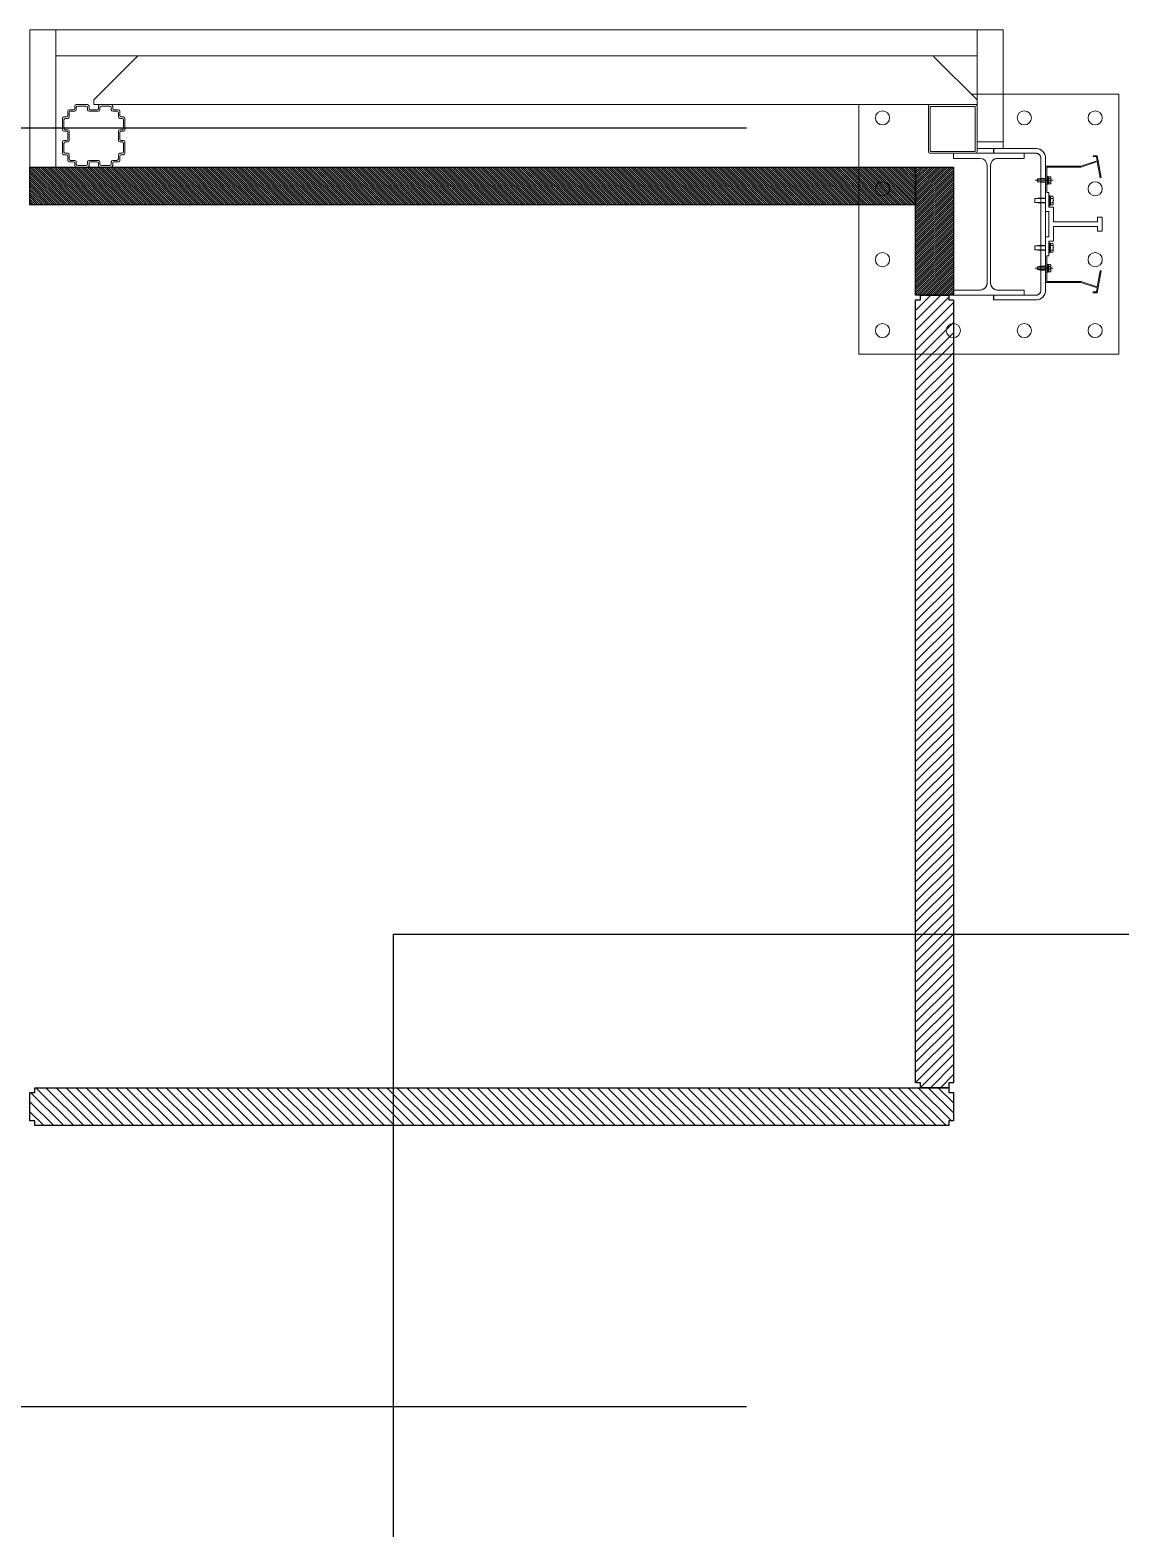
# Model space of a CAD drawing. Header units: millimetres. Extents: x 19 to 123, y 15 to 146.
# Drawn here: x 38.831 to 41.137, y 138.282 to 141.452 of the extents above; entities that cross this region are included whole.
import ezdxf

# ---------------------------------------------------------------- set-up
doc = ezdxf.new("R2010")
doc.units = ezdxf.units.MM
for name, pattern in [('00 Ground$0$Dash', [6.35, 3.175, -3.175]), ('00 Ground$0$DASHDOT', [25.4, 12.7, -6.35, 0, -6.35]), ('00 Ground$0$DASHDOT2', [12.7, 6.35, -3.175, 0, -3.175]), ('00 Ground$0$PHANTOM2', [31.75, 15.875, -3.175, 3.175, -3.175, 3.175, -3.175])]:
    doc.linetypes.add(name, pattern=pattern)
for name, color, linetype, lineweight in [('00 Ground$0$A-Panel Exterior', 3, 'Continuous', 0), ('00 Ground$0$A-Panel Interior', 6, 'Continuous', 0), ('00 Ground$0$A-Proyecciones', 252, 'Continuous', 0), ('00 Ground$0$interface-AM_1', 7, 'Continuous', 5), ('00 Ground$0$megadoor-AM_0', 7, 'Continuous', 5), ('00 Ground$0$megadoor-AM_5', 7, 'Continuous', 5), ('00 Ground$0$megadoor-AM_7', 7, '00 Ground$0$DASHDOT', 5), ('00 Ground$0$Puerta', 7, 'Continuous', 0)]:
    doc.layers.add(name, color=color, linetype=linetype, lineweight=lineweight)
for name, color, linetype in [('00 Ground$0$A-Paneles', 7, 'Continuous'), ('00 Ground$0$A-Paneles-EXT', 5, 'Continuous'), ('00 Ground$0$PUENTE GRUA', 5, 'Continuous')]:
    doc.layers.add(name, color=color, linetype=linetype)
pattern_1 = [(45, (-6e-13, 0.015), (-0.0106066, 0.0106066), [])]
pattern_2 = [(45, (-13597.1444, 7821.7855), (-2.24506403, 2.24506403), [])]

# ---------------------------------------------------------------- blocks, each defined once
blk = doc.blocks.new('00 Ground$0$Hangar subestructura puerta planta baja')
at = {"color": 0, "linetype": 'Continuous', "lineweight": 0}
for p, q in [((-3.0969, 0.224), (-3.0969, 0.2)), ((-3.0889, 0.227), (-3.0939, 0.227)), ((-3.0909, 0.224), (-3.0859, 0.224)), ((-3.0859, 0.239), (-3.0859, 0.23)), ((-3.0739, 0.242), (-3.0829, 0.242)), ((-3.0829, 0.227), (-3.0829, 0.236)), ((-3.0799, 0.239), (-3.0709, 0.239)), ((-3.0709, 0.25), (-3.0709, 0.245)), ((-3.0439, 0.253), (-3.0679, 0.253)), ((-3.0679, 0.242), (-3.0679, 0.247)), ((-3.0649, 0.25), (-3.0469, 0.25)), ((-3.0439, 0.247), (-3.0439, 0.242)), ((-3.0409, 0.245), (-3.0409, 0.25)), ((-3.0409, 0.239), (-3.0209, 0.239)), ((-3.0239, 0.242), (-3.0379, 0.242)), ((-3.0209, 0.25), (-3.0209, 0.245)), ((-2.9939, 0.253), (-3.0179, 0.253)), ((-3.0179, 0.242), (-3.0179, 0.247)), ((-3.0149, 0.25), (-2.9969, 0.25)), ((-2.9939, 0.247), (-2.9939, 0.242)), ((-2.9909, 0.245), (-2.9909, 0.25)), ((-2.9909, 0.239), (-2.9819, 0.239)), ((-2.9789, 0.242), (-2.9879, 0.242)), ((-2.9789, 0.236), (-2.9789, 0.227)), ((-2.9759, 0.23), (-2.9759, 0.239)), ((-2.9759, 0.224), (-2.9709, 0.224)), ((-2.9679, 0.227), (-2.9729, 0.227)), ((-2.9649, 0.2), (-2.9649, 0.224)), ((-1.2651, 0.154), (-1.2651, 0.249)), ((-1.2651, 0.154), (-1.2651, 0.249)), ((-1.2611, 0.253), (-1.1661, 0.253)), ((-1.2611, 0.253), (-1.1661, 0.253)), ((-1.2611, 0.248), (-1.2611, 0.155)), ((-1.2611, 0.248), (-1.2611, 0.155)), ((-1.1671, 0.249), (-1.2601, 0.249)), ((-1.1671, 0.249), (-1.2601, 0.249)), ((-1.1661, 0.155), (-1.1661, 0.248)), ((-1.1661, 0.155), (-1.1661, 0.248)), ((-1.1621, 0.249), (-1.1621, 0.154)), ((-1.1621, 0.249), (-1.1621, 0.154)), ((-3.0939, 0.203), (-3.0939, 0.221)), ((-3.0939, 0.197), (-3.0889, 0.197)), ((-3.0859, 0.2), (-3.0909, 0.2)), ((-3.0859, 0.194), (-3.0859, 0.18)), ((-3.0829, 0.177), (-3.0829, 0.197)), ((-2.9789, 0.197), (-2.9789, 0.177)), ((-2.9709, 0.2), (-2.9759, 0.2)), ((-2.9759, 0.18), (-2.9759, 0.194)), ((-2.9729, 0.197), (-2.9679, 0.197)), ((-2.9679, 0.221), (-2.9679, 0.203)), ((-3.0969, 0.174), (-3.0969, 0.15)), ((-3.0889, 0.177), (-3.0939, 0.177)), ((-3.0939, 0.153), (-3.0939, 0.171)), ((-3.0909, 0.174), (-3.0859, 0.174)), ((-2.9759, 0.174), (-2.9709, 0.174)), ((-2.9679, 0.177), (-2.9729, 0.177)), ((-2.9679, 0.171), (-2.9679, 0.153)), ((-2.9649, 0.15), (-2.9649, 0.174)), ((-1.1271, 0.15), (-1.1271, 0.16)), ((-3.0939, 0.147), (-3.0889, 0.147)), ((-3.0859, 0.15), (-3.0909, 0.15)), ((-3.0859, 0.144), (-3.0859, 0.135)), ((-3.0829, 0.138), (-3.0829, 0.147)), ((-3.0829, 0.132), (-3.0739, 0.132)), ((-3.0709, 0.135), (-3.0799, 0.135)), ((-3.0709, 0.129), (-3.0709, 0.124)), ((-3.0679, 0.127), (-3.0679, 0.132)), ((-3.0439, 0.132), (-3.0439, 0.127)), ((-3.0209, 0.135), (-3.0409, 0.135)), ((-3.0409, 0.124), (-3.0409, 0.129)), ((-3.0379, 0.132), (-3.0239, 0.132)), ((-3.0209, 0.129), (-3.0209, 0.124)), ((-3.0179, 0.127), (-3.0179, 0.132)), ((-2.9939, 0.132), (-2.9939, 0.127)), ((-2.9819, 0.135), (-2.9909, 0.135)), ((-2.9909, 0.124), (-2.9909, 0.129)), ((-2.9879, 0.132), (-2.9789, 0.132)), ((-2.9789, 0.147), (-2.9789, 0.138)), ((-2.9709, 0.15), (-2.9759, 0.15)), ((-2.9759, 0.135), (-2.9759, 0.144)), ((-2.9729, 0.147), (-2.9679, 0.147)), ((-1.1661, 0.15), (-1.2611, 0.15)), ((-1.1661, 0.15), (-1.2611, 0.15)), ((-1.2601, 0.154), (-1.1671, 0.154)), ((-1.2601, 0.154), (-1.1671, 0.154)), ((-1.0621, 0.15), (-1.2121, 0.15)), ((-3.0679, 0.121), (-3.0439, 0.121)), ((-3.0469, 0.124), (-3.0649, 0.124)), ((-3.0179, 0.121), (-2.9939, 0.121)), ((-2.9969, 0.124), (-3.0149, 0.124)), ((-1.1406, 0.1243), (-1.1406, -0.1243))]:
    blk.add_line(p, q, dxfattribs=at)
at = {"color": 4, "linetype": 'Continuous', "lineweight": 0}
for p, q in [((-1.1271, 0.16), (-1.0371, 0.16)), ((-1.2121, 0.1393), (-1.2121, 0.15)), ((-1.2121, 0.15), (-1.0621, 0.15)), ((-1.1556, 0.1393), (-1.2121, 0.1393)), ((-1.0371, 0.15), (-1.1271, 0.15)), ((-1.0621, 0.1393), (-1.1185, 0.1393)), ((-1.0621, 0.15), (-1.0621, 0.1393)), ((-1.0271, -0.14), (-1.0271, 0.14)), ((-1.0171, 0.14), (-1.0171, -0.14)), ((-1.1406, -0.1243), (-1.1406, 0.1243)), ((-1.1335, 0.1243), (-1.1335, -0.1243)), ((-1.2121, -0.15), (-1.2121, -0.1393)), ((-1.2121, -0.1393), (-1.1556, -0.1393)), ((-1.0621, -0.15), (-1.2121, -0.15)), ((-1.1271, -0.16), (-1.1271, -0.15)), ((-1.1271, -0.15), (-1.0371, -0.15)), ((-1.1185, -0.1393), (-1.0621, -0.1393)), ((-1.0621, -0.1393), (-1.0621, -0.15)), ((-1.0371, -0.16), (-1.1271, -0.16))]:
    blk.add_line(p, q, dxfattribs=at)
at = {"color": 0, "linetype": 'Continuous', "lineweight": 0}
for centre, radius, start, end in [((-3.0939, 0.224), 0.003, 90, 180), ((-3.0829, 0.239), 0.003, 90, 180), ((-3.0859, 0.227), 0.003, 270, 0), ((-3.0679, 0.25), 0.003, 90, 180), ((-3.0709, 0.242), 0.003, 270, 0), ((-3.0439, 0.25), 0.003, 0, 90), ((-3.0409, 0.242), 0.003, 180, 270), ((-3.0179, 0.25), 0.003, 90, 180), ((-3.0209, 0.242), 0.003, 270, 0), ((-2.9939, 0.25), 0.003, 0, 90), ((-2.9909, 0.242), 0.003, 180, 270), ((-2.9789, 0.239), 0.003, 0, 90), ((-2.9759, 0.227), 0.003, 180, 270), ((-2.9679, 0.224), 0.003, 0, 90), ((-1.2611, 0.249), 0.004, 90, 180), ((-1.2611, 0.249), 0.004, 90, 180), ((-1.1661, 0.249), 0.004, 0, 90), ((-1.1661, 0.249), 0.004, 0, 90), ((-3.0939, 0.2), 0.003, 180, 270), ((-3.0859, 0.197), 0.003, 0, 90), ((-2.9759, 0.197), 0.003, 90, 180), ((-2.9679, 0.2), 0.003, 270, 0), ((-3.0939, 0.174), 0.003, 90, 180), ((-3.0859, 0.177), 0.003, 270, 0), ((-2.9759, 0.177), 0.003, 180, 270), ((-2.9679, 0.174), 0.003, 0, 90), ((-3.0939, 0.15), 0.003, 180, 270), ((-3.0859, 0.147), 0.003, 0, 90), ((-3.0829, 0.135), 0.003, 180, 270), ((-3.0709, 0.132), 0.003, 0, 90), ((-3.0409, 0.132), 0.003, 90, 180), ((-3.0209, 0.132), 0.003, 0, 90), ((-2.9909, 0.132), 0.003, 90, 180), ((-2.9759, 0.147), 0.003, 90, 180), ((-2.9789, 0.135), 0.003, 270, 0), ((-2.9679, 0.15), 0.003, 270, 0), ((-1.2611, 0.154), 0.004, 180, 270), ((-1.2611, 0.154), 0.004, 180, 270), ((-1.1661, 0.154), 0.004, 270, 0), ((-1.1661, 0.154), 0.004, 270, 0), ((-1.1556, 0.1243), 0.015, 0, 90), ((-3.0679, 0.124), 0.003, 180, 270), ((-3.0439, 0.124), 0.003, 270, 0), ((-3.0179, 0.124), 0.003, 180, 270), ((-2.9939, 0.124), 0.003, 270, 0)]:
    blk.add_arc(centre, radius, start, end, dxfattribs=at)
at = {"color": 0, "linetype": 'Continuous', "lineweight": 0, "extrusion": (-2.18624e-16, 2.67737e-32, -1)}
for centre, start, end in [((3.0909, 0.221), 0, 90), ((3.0889, 0.23), 180, 270), ((3.0799, 0.236), 0, 90), ((3.0739, 0.245), 180, 270), ((3.0649, 0.247), 0, 90), ((3.0469, 0.247), 90, 180), ((3.0379, 0.245), 270, 0), ((3.0239, 0.245), 180, 270), ((3.0149, 0.247), 0, 90), ((2.9969, 0.247), 90, 180), ((2.9879, 0.245), 270, 0), ((2.9819, 0.236), 90, 180), ((2.9729, 0.23), 270, 0), ((2.9709, 0.221), 90, 180), ((3.0909, 0.203), 270, 0), ((3.0889, 0.194), 90, 180), ((2.9729, 0.194), 0, 90), ((2.9709, 0.203), 180, 270), ((3.0909, 0.171), 0, 90), ((3.0889, 0.18), 180, 270), ((2.9729, 0.18), 270, 0), ((2.9709, 0.171), 90, 180), ((3.0909, 0.153), 270, 0), ((3.0889, 0.144), 90, 180), ((3.0799, 0.138), 270, 0), ((3.0739, 0.129), 90, 180), ((3.0649, 0.127), 270, 0), ((3.0469, 0.127), 180, 270), ((3.0379, 0.129), 0, 90), ((3.0239, 0.129), 90, 180), ((3.0149, 0.127), 270, 0), ((2.9969, 0.127), 180, 270), ((2.9879, 0.129), 0, 90), ((2.9819, 0.138), 180, 270), ((2.9729, 0.144), 0, 90), ((2.9709, 0.153), 180, 270)]:
    blk.add_arc(centre, 0.003, start, end, dxfattribs=at)
at = {"color": 0, "linetype": 'Continuous', "lineweight": 0, "extrusion": (2.18624e-16, 2.67737e-32, -1)}
for centre, start, end in [((1.2601, 0.248), 0, 90), ((1.2601, 0.248), 0, 90), ((1.1671, 0.248), 90, 180), ((1.1671, 0.248), 90, 180), ((1.2601, 0.155), 270, 0), ((1.2601, 0.155), 270, 0), ((1.1671, 0.155), 180, 270), ((1.1671, 0.155), 180, 270)]:
    blk.add_arc(centre, 0.001, start, end, dxfattribs=at)
at = {"color": 4, "linetype": 'Continuous', "lineweight": 0}
for centre, start, end in [((-1.0371, 0.14), 0, 90), ((-1.0371, -0.14), 270, 0)]:
    blk.add_arc(centre, 0.02, start, end, dxfattribs=at)
at = {"color": 4, "linetype": 'Continuous', "lineweight": 0, "extrusion": (2.18624e-16, 2.67737e-32, -1)}
for centre, radius, start, end in [((1.1556, 0.1243), 0.015, 90, 180), ((1.1185, 0.1243), 0.015, 0, 90), ((1.0371, 0.14), 0.01, 90, 180), ((1.1556, -0.1243), 0.015, 180, 270), ((1.1185, -0.1243), 0.015, 270, 0), ((1.0371, -0.14), 0.01, 180, 270)]:
    blk.add_arc(centre, radius, start, end, dxfattribs=at)
at = {"layer": '00 Ground$0$interface-AM_1', "linetype": '00 Ground$0$PHANTOM2'}
for p, q in [((-1.1269, 0.15), (-1.1269, 0.16)), ((-1.1269, 0.16), (-1.0371, 0.16)), ((-1.2121, 0.15), (-1.2121, 0.1393)), ((-1.2121, 0.1393), (-1.1556, 0.1393)), ((-1.0371, 0.15), (-1.1269, 0.15)), ((-1.1185, 0.1393), (-1.0621, 0.1393)), ((-1.0621, 0.1393), (-1.0621, 0.15)), ((-1.0271, -0.14), (-1.0271, 0.14)), ((-1.0171, 0.14), (-1.0171, -0.14)), ((-1.1335, -0.1243), (-1.1335, 0.1243)), ((-1.1556, -0.1393), (-1.2121, -0.1393)), ((-1.2121, -0.1393), (-1.2121, -0.15)), ((-1.2121, -0.15), (-1.0621, -0.15)), ((-1.1269, -0.16), (-1.1269, -0.15)), ((-1.1269, -0.15), (-1.0371, -0.15)), ((-1.0621, -0.1393), (-1.1185, -0.1393)), ((-1.0621, -0.15), (-1.0621, -0.1393)), ((-1.0371, -0.16), (-1.1269, -0.16))]:
    blk.add_line(p, q, dxfattribs=at)
for centre, radius, start, end in [((-1.0371, 0.14), 0.02, 360, 90), ((-1.1185, 0.1243), 0.015, 90, 180), ((-1.0371, 0.14), 0.01, 360, 90), ((-1.1556, -0.1243), 0.015, 270, 0), ((-1.1185, -0.1243), 0.015, 180, 270), ((-1.0371, -0.14), 0.01, 270, 0), ((-1.0371, -0.14), 0.02, 270, 0)]:
    blk.add_arc(centre, radius, start, end, dxfattribs=at)
at = {"layer": '00 Ground$0$megadoor-AM_0'}
for p, q in [((-0.9423, 0.123), (-0.9079, 0.1344)), ((-0.9076, 0.1324), (-0.942, 0.121)), ((-0.9165, 0.143), (-0.9165, 0.145)), ((-0.9165, 0.145), (-0.9078, 0.145)), ((-0.9095, 0.143), (-0.9165, 0.143)), ((-0.9079, 0.1344), (-0.9095, 0.143)), ((-0.9078, 0.145), (-0.9058, 0.1339)), ((-0.9014, 0.0983), (-0.9076, 0.1324)), ((-0.9058, 0.1339), (-0.8994, 0.0987)), ((-1.0341, 0.096), (-1.0283, 0.097)), ((-1.0341, 0.09), (-1.0341, 0.096)), ((-1.0283, 0.097), (-1.0171, 0.097)), ((-1.0171, 0.027), (-1.0171, 0.123)), ((-1.0171, 0.123), (-0.9423, 0.123)), ((-0.942, 0.121), (-1.0141, 0.121)), ((-1.0141, 0.121), (-1.0141, 0.067)), ((-1.0141, 0.0841), (-1.0141, 0.1018)), ((-1.0141, 0.1018), (-1.0131, 0.1018)), ((-1.0131, 0.0841), (-1.0131, 0.1018)), ((-1.0067, 0.0967), (-1.0119, 0.0967)), ((-1.0067, 0.1005), (-1.0111, 0.1005)), ((-1.0059, 0.0873), (-1.0059, 0.0986)), ((-0.8994, 0.0987), (-0.9014, 0.0983)), ((-1.0341, 0.09), (-1.0283, 0.089)), ((-1.0171, 0.089), (-1.0283, 0.089)), ((-1.0141, 0.0841), (-1.0131, 0.0841)), ((-1.0141, 0.067), (-1.0101, 0.067)), ((-1.0067, 0.0892), (-1.0119, 0.0892)), ((-1.0067, 0.0854), (-1.0111, 0.0854)), ((-1.0101, 0.067), (-1.0101, 0.036)), ((-1.0401, 0.0541), (-1.0329, 0.055)), ((-1.0401, 0.0458), (-1.0401, 0.0541)), ((-1.0401, 0.0458), (-1.0329, 0.045)), ((-1.0329, 0.055), (-1.0171, 0.055)), ((-1.0171, 0.045), (-1.0329, 0.045)), ((-1.0101, 0.0608), (-1.0091, 0.0608)), ((-1.0101, 0.0392), (-1.0101, 0.0608)), ((-1.0091, 0.0392), (-1.0101, 0.0392)), ((-1.0101, 0.036), (-1.0001, 0.036)), ((-1.0091, 0.0608), (-1.0091, 0.0392)), ((-1.0014, 0.0546), (-1.0078, 0.0546)), ((-1.0014, 0.0453), (-1.0078, 0.0453)), ((-1.0014, 0.0592), (-1.007, 0.0592)), ((-1.007, 0.0407), (-1.0014, 0.0407)), ((-1.0007, 0.058), (-1.0014, 0.0592)), ((-1.0014, 0.0407), (-1.0007, 0.042)), ((-1.0007, 0.042), (-1.0007, 0.058)), ((-1.0001, 0.036), (-1.0001, 0.005)), ((-1.0101, 0.027), (-1.0171, 0.027)), ((-1.0101, 0), (-1.0101, 0.027)), ((-1.0001, 0.005), (-0.9071, 0.005)), ((-0.9071, 0.005), (-0.9071, 0.015)), ((-0.9071, 0.015), (-0.8971, 0.015)), ((-0.8971, 0.015), (-0.8971, 0)), ((-1.0171, -0.123), (-1.0171, -0.027)), ((-1.0171, -0.027), (-1.0101, -0.027)), ((-1.0101, -0.027), (-1.0101, 0)), ((-0.9071, -0.005), (-1.0001, -0.005)), ((-1.0001, -0.005), (-1.0001, -0.036)), ((-0.9071, -0.015), (-0.9071, -0.005)), ((-0.8971, -0.015), (-0.9071, -0.015)), ((-0.8971, 0), (-0.8971, -0.015)), ((-1.0401, -0.0459), (-1.0329, -0.045)), ((-1.0401, -0.0459), (-1.0401, -0.0542)), ((-1.0401, -0.0542), (-1.0329, -0.055)), ((-1.0171, -0.045), (-1.0329, -0.045)), ((-1.0329, -0.055), (-1.0171, -0.055)), ((-1.0001, -0.036), (-1.0101, -0.036)), ((-1.0101, -0.036), (-1.0101, -0.067)), ((-1.0091, -0.0392), (-1.0101, -0.0392)), ((-1.0101, -0.0392), (-1.0101, -0.0608)), ((-1.0101, -0.0608), (-1.0091, -0.0608)), ((-1.0091, -0.0608), (-1.0091, -0.0392)), ((-1.0014, -0.0454), (-1.0078, -0.0454)), ((-1.0014, -0.0547), (-1.0078, -0.0547)), ((-1.007, -0.0408), (-1.0014, -0.0408)), ((-1.0014, -0.0593), (-1.007, -0.0593)), ((-1.0014, -0.0408), (-1.0007, -0.042)), ((-1.0007, -0.058), (-1.0014, -0.0593)), ((-1.0007, -0.042), (-1.0007, -0.058)), ((-1.0341, -0.09), (-1.0283, -0.089)), ((-1.0341, -0.09), (-1.0341, -0.096)), ((-1.0171, -0.089), (-1.0283, -0.089)), ((-1.0101, -0.067), (-1.0141, -0.067)), ((-1.0141, -0.067), (-1.0141, -0.121)), ((-1.0141, -0.0842), (-1.0141, -0.1019)), ((-1.0141, -0.0842), (-1.0131, -0.0842)), ((-1.0131, -0.0842), (-1.0131, -0.1019)), ((-1.0067, -0.0893), (-1.0119, -0.0893)), ((-1.0067, -0.0855), (-1.0111, -0.0855)), ((-1.0059, -0.0874), (-1.0059, -0.0987)), ((-1.0341, -0.096), (-1.0283, -0.097)), ((-1.0283, -0.097), (-1.0171, -0.097)), ((-0.9423, -0.123), (-1.0171, -0.123)), ((-1.0141, -0.1019), (-1.0131, -0.1019)), ((-1.0141, -0.121), (-0.942, -0.121)), ((-1.0067, -0.0968), (-1.0119, -0.0968)), ((-1.0067, -0.1006), (-1.0111, -0.1006)), ((-0.9079, -0.1345), (-0.9423, -0.123)), ((-0.942, -0.121), (-0.9076, -0.1325)), ((-0.9076, -0.1325), (-0.9014, -0.0984)), ((-0.8994, -0.0987), (-0.9058, -0.134)), ((-0.9014, -0.0984), (-0.8994, -0.0987)), ((-0.9165, -0.145), (-0.9165, -0.143)), ((-0.9165, -0.143), (-0.9095, -0.143)), ((-0.9078, -0.145), (-0.9165, -0.145)), ((-0.9095, -0.143), (-0.9079, -0.1345)), ((-0.9058, -0.134), (-0.9078, -0.145))]:
    blk.add_line(p, q, dxfattribs=at)
for centre, radius, start, end in [((-1.0136, 0.099), 0.00284, 305.6799, 79.7477), ((-1.0175, 0.093), 0.0067, 325.9257, 34.0743), ((-1.0085, 0.0986), 0.0026, 313.8159, 46.1841), ((-1.0151, 0.093), 0.0092, 335.931, 24.069), ((-1.0136, 0.0869), 0.00284, 280.2523, 54.3201), ((-1.0085, 0.0873), 0.0026, 313.8159, 46.1841), ((-1.01, 0.0573), 0.00354, 308.6189, 75.1352), ((-1.01, 0.0426), 0.00354, 284.8648, 51.3811), ((-1.0153, 0.05), 0.00886, 328.5606, 31.4394), ((-1.0048, 0.0569), 0.00409, 325.6158, 34.3842), ((-1.0159, 0.05), 0.0153, 342.412, 17.588), ((-1.0048, 0.043), 0.00409, 325.6158, 34.3842), ((-1.01, -0.0427), 0.00354, 308.6189, 75.1352), ((-1.01, -0.0574), 0.00354, 284.8648, 51.3811), ((-1.0153, -0.05), 0.00886, 328.5606, 31.4394), ((-1.0048, -0.0431), 0.00409, 325.6158, 34.3842), ((-1.0159, -0.05), 0.0153, 342.412, 17.588), ((-1.0048, -0.057), 0.00409, 325.6158, 34.3842), ((-1.0136, -0.087), 0.00284, 305.6799, 79.7477), ((-1.0175, -0.093), 0.0067, 325.9257, 34.0743), ((-1.0085, -0.0874), 0.0026, 313.8159, 46.1841), ((-1.0151, -0.093), 0.0092, 335.931, 24.069), ((-1.0136, -0.0991), 0.00284, 280.2523, 54.3201), ((-1.0085, -0.0987), 0.0026, 313.8159, 46.1841)]:
    blk.add_arc(centre, radius, start, end, dxfattribs=at)
at = {"layer": '00 Ground$0$megadoor-AM_5'}
for p, q in [((-1.0341, 0.096), (-1.0171, 0.096)), ((-1.0341, 0.09), (-1.0171, 0.09)), ((-1.0171, 0.0541), (-1.0401, 0.0541)), ((-1.0171, 0.0458), (-1.0401, 0.0458)), ((-1.0171, -0.0459), (-1.0401, -0.0459)), ((-1.0171, -0.0542), (-1.0401, -0.0542)), ((-1.0341, -0.09), (-1.0171, -0.09)), ((-1.0341, -0.096), (-1.0171, -0.096))]:
    blk.add_line(p, q, dxfattribs=at)
at = {"layer": '00 Ground$0$megadoor-AM_7', "linetype": '00 Ground$0$DASHDOT2'}
for p, q in [((-1.0009, 0.093), (-1.039, 0.093)), ((-1.0009, -0.093), (-1.039, -0.093))]:
    blk.add_line(p, q, dxfattribs=at)
at = {"layer": '00 Ground$0$Puerta', "color": 253, "linetype": 'Continuous', "lineweight": 0}
for p, q in [((-2.9379, 0.356), (-3.0309, 0.263)), ((-1.2551, 0.356), (-2.9379, 0.356)), ((-1.2511, 0.352), (-1.2551, 0.356)), ((-1.2511, 0.352), (-1.1621, 0.263)), ((-3.0309, 0.263), (-3.0309, 0.257)), ((-3.0309, 0.263), (-3.0309, 0.257)), ((-3.0309, 0.253), (-3.0309, 0.257)), ((-3.0309, 0.253), (-3.0309, 0.257)), ((-1.1621, 0.257), (-1.1621, 0.263)), ((-1.1621, 0.257), (-1.1621, 0.263)), ((-1.1621, 0.257), (-1.1621, 0.253)), ((-1.1621, 0.257), (-1.1621, 0.253)), ((-1.2611, 0.253), (-3.0309, 0.253)), ((-1.1621, 0.253), (-1.1661, 0.253)), ((-1.1621, 0.253), (-1.1661, 0.253))]:
    blk.add_line(p, q, dxfattribs=at)
at = {"layer": '00 Ground$0$Puerta', "color": 251, "linetype": 'Continuous', "lineweight": 0}
for p, q in [((-1.1741, 0.275), (-0.8621, 0.275)), ((-0.8621, 0.275), (-0.8621, -0.275)), ((-1.4121, -0.275), (-1.4121, 0.253)), ((-3.0989, 0.121), (-3.1089, 0.121)), ((-0.8621, -0.275), (-1.4121, -0.275))]:
    blk.add_line(p, q, dxfattribs=at)
at = {"layer": '00 Ground$0$Puerta', "color": 251, "linetype": 'Continuous', "lineweight": 0, "extrusion": (2.18624e-16, 2.67737e-32, -1)}
for centre in [(1.3621, 0.225), (1.3621, 0.225), (1.0621, 0.225), (0.9121, 0.225), (1.3621, 0.075), (0.9121, 0.075), (1.3621, -0.075), (0.9121, -0.075), (1.3621, -0.225), (1.2121, -0.225), (1.0621, -0.225), (0.9121, -0.225)]:
    blk.add_circle(centre, 0.015, dxfattribs=at)
blk = doc.blocks.new('00 Ground$0$Pata Arco')
at = {"layer": 'Defpoints'}
for p, q in [((2.7291, 1.3527), (-4.0978, 1.3527)), ((2.7291, -1.3527), (-4.0978, -1.3527))]:
    blk.add_line(p, q, dxfattribs=at)
blk = doc.blocks.new('*U198')
at = {"layer": '00 Ground$0$A-Proyecciones'}
blk.add_blockref('00 Ground$0$Pata Arco', (-35.9822, 0), dxfattribs=at)
blk = doc.blocks.new('*U197')
at = {"layer": '00 Ground$0$A-Proyecciones', "color": 0, "linetype": 'ByBlock', "lineweight": -2}
blk.add_blockref('*U198', (0, 73), dxfattribs=at)
blk = doc.blocks.new('*U107')
at = {"layer": '00 Ground$0$A-Paneles-EXT'}
h = blk.add_hatch(dxfattribs=at)
h.set_pattern_fill('PAREDES', color=251, scale=0.5)
h.set_pattern_definition(pattern_1)
h.paths.add_polyline_path([(1.677, 0.03), (1.667, 0.03), (1.667, 0.04), (0.01, 0.04), (0.01, 0.03), (0, 0.03), (0, -0.03), (0.01, -0.03), (0.01, -0.04), (1.667, -0.04), (1.667, -0.03), (1.677, -0.03)])
blk.add_lwpolyline([(1.677, 0.03), (1.667, 0.03), (1.667, 0.04), (0.01, 0.04), (0.01, 0.03), (0, 0.03), (0, -0.03), (0.01, -0.03), (0.01, -0.04), (1.667, -0.04), (1.667, -0.03), (1.677, -0.03)], close=True, dxfattribs=at)
blk = doc.blocks.new('*U108')
at = {"layer": '00 Ground$0$A-Paneles-EXT'}
h = blk.add_hatch(dxfattribs=at)
h.set_pattern_fill('PAREDES', color=251, scale=0.5)
h.set_pattern_definition(pattern_1)
h.paths.add_polyline_path([(1.9539, 0.03), (1.9439, 0.03), (1.9439, 0.04), (0.01, 0.04), (0.01, 0.03), (0, 0.03), (0, -0.03), (0.01, -0.03), (0.01, -0.04), (1.9439, -0.04), (1.9439, -0.03), (1.9539, -0.03)])
blk.add_lwpolyline([(1.9539, 0.03), (1.9439, 0.03), (1.9439, 0.04), (0.01, 0.04), (0.01, 0.03), (0, 0.03), (0, -0.03), (0.01, -0.03), (0.01, -0.04), (1.9439, -0.04), (1.9439, -0.03), (1.9539, -0.03)], close=True, dxfattribs=at)
blk = doc.blocks.new('*U105')
h = blk.add_hatch()
h.set_pattern_fill('ANSI31', color=250)
h.set_pattern_definition(pattern_2)
h.paths.add_polyline_path([(0, 0), (271, 0), (271, 80), (0, 80)])
at = {"layer": '00 Ground$0$A-Paneles', "color": 4}
blk.add_lwpolyline([(0, 0), (271, 0), (271, 80), (0, 80)], close=True, dxfattribs=at)
blk = doc.blocks.new('*U103')
h = blk.add_hatch()
h.set_pattern_fill('ANSI31', color=250)
h.set_pattern_definition(pattern_2)
h.paths.add_polyline_path([(0, 0), (1873.9, 0), (1873.9, 80), (0, 80)])
at = {"layer": '00 Ground$0$A-Paneles', "color": 4}
blk.add_lwpolyline([(0, 0), (1873.9, 0), (1873.9, 80), (0, 80)], close=True, dxfattribs=at)

msp = doc.modelspace()

# ---------------------------------------------------------------- linework, layer by layer
at = {"layer": '00 Ground$0$A-Panel Exterior'}
for points in [[(38.8309, 141.1618), (38.8859, 141.1618), (38.8859, 141.4518), (38.8309, 141.4518)], [(40.8348, 141.3968), (40.8348, 141.4518), (38.8859, 141.4518), (38.8859, 141.3968)], [(40.8348, 141.2148), (40.8898, 141.2148), (40.8898, 141.4518), (40.8348, 141.4518)], [(40.8348, 141.2008), (40.8898, 141.2008), (40.8898, 141.4518), (40.8348, 141.4518)]]:
    msp.add_lwpolyline(points, close=True, dxfattribs=at)
at = {"layer": '00 Ground$0$PUENTE GRUA', "color": 242, "linetype": '00 Ground$0$Dash'}
msp.add_lwpolyline([(39.5998, 139.5387), (107.5998, 139.5387), (107.5998, 67.5379), (39.5998, 67.5379)], close=True, dxfattribs=at)

# ---------------------------------------------------------------- block references
msp.add_blockref('00 Ground$0$Hangar subestructura puerta planta baja', (41.9968, 141.0408))
at = {"xscale": -1, "rotation": 270}
msp.add_blockref('*U107', (40.7448, 139.2138), dxfattribs=at)
at = {"xscale": -1}
msp.add_blockref('*U108', (40.7848, 139.1738), dxfattribs=at)
at = {"layer": '00 Ground$0$A-Panel Interior', "xscale": -0.001, "yscale": 0.001, "zscale": 0.001}
msp.add_blockref('*U103', (40.7048, 141.0818), dxfattribs=at)
at = {"layer": '00 Ground$0$A-Panel Interior', "xscale": -0.001, "yscale": 0.001, "zscale": 0.001, "rotation": 270}
msp.add_blockref('*U105', (40.7048, 140.8908), dxfattribs=at)
at = {"layer": '00 Ground$0$A-Proyecciones'}
msp.add_blockref('*U197', (73.5998, 66.8913), dxfattribs=at)

doc.saveas('drawing.dxf')
